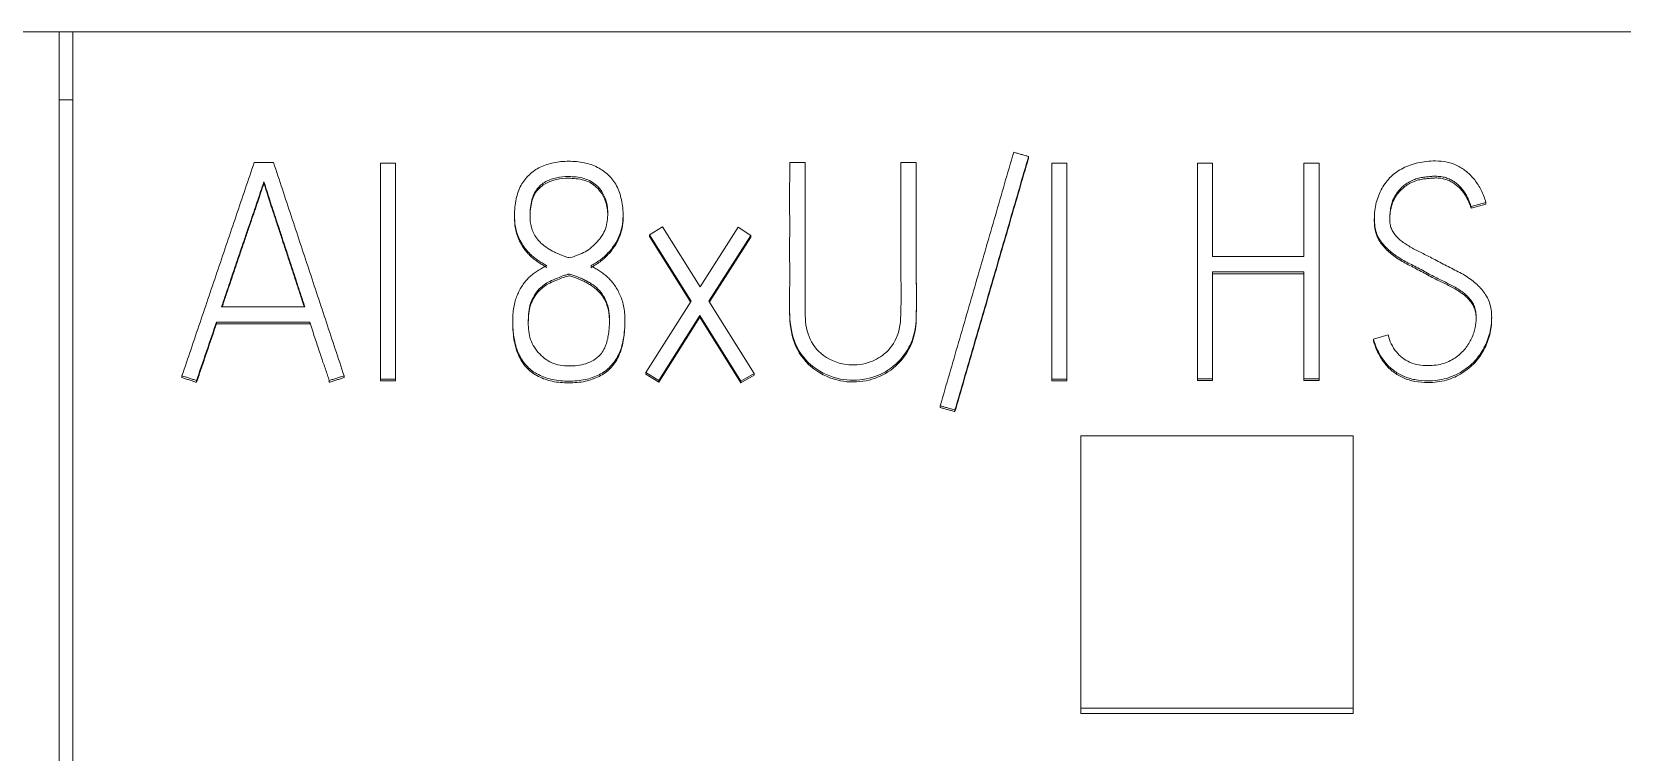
# Model space of a CAD drawing. Header units: millimetres. Extents: x 4137 to 6698, y 1400 to 3585.
# Drawn here: x 5290.15 to 5301.82, y 3082.5 to 3087.78 of the extents above; entities that cross this region are included whole.
import ezdxf

# ---------------------------------------------------------------- set-up
doc = ezdxf.new("R2010")
doc.units = ezdxf.units.MM
doc.layers.add('000-PI-Oprema', color=30, linetype='Continuous', lineweight=5)

msp = doc.modelspace()

# ---------------------------------------------------------------- linework, layer by layer
at = {"layer": '000-PI-Oprema', "color": 0, "linetype": 'ByBlock', "lineweight": 0}
for p, q in [((5290.348, 3087.785), (5285.448, 3087.785)), ((5290.448, 3087.785), (5290.348, 3087.785)), ((5315.248, 3087.785), (5290.448, 3087.785)), ((5290.448, 3077.602), (5290.448, 3087.785)), ((5290.448, 3087.285), (5290.348, 3087.285)), ((5296.527, 3086.826), (5296.527, 3086.814)), ((5297.464, 3086.87), (5297.464, 3086.858)), ((5298.704, 3086.822), (5298.704, 3085.239)), ((5298.815, 3086.822), (5298.704, 3086.822)), ((5298.815, 3086.135), (5298.815, 3086.822)), ((5299.598, 3086.822), (5299.485, 3086.822)), ((5299.485, 3086.822), (5299.485, 3086.135)), ((5299.598, 3085.239), (5299.598, 3086.822)), ((5291.851, 3086.685), (5291.851, 3086.673)), ((5296.527, 3086.592), (5296.527, 3086.571)), ((5300.712, 3086.503), (5300.821, 3086.533)), ((5300.712, 3086.49), (5300.821, 3086.521)), ((5300.712, 3086.503), (5300.712, 3086.49)), ((5300.821, 3086.533), (5300.821, 3086.521)), ((5293.691, 3086.44), (5293.691, 3086.427)), ((5294.488, 3086.427), (5294.488, 3086.44)), ((5294.776, 3086.355), (5294.681, 3086.296)), ((5295.054, 3085.913), (5294.776, 3086.355)), ((5295.333, 3086.351), (5295.054, 3085.913)), ((5295.426, 3086.291), (5295.333, 3086.351)), ((5296.527, 3086.387), (5296.527, 3086.4)), ((5300.002, 3086.413), (5300.002, 3086.401)), ((5294.681, 3086.296), (5294.681, 3086.283)), ((5294.681, 3086.296), (5294.987, 3085.809)), ((5294.681, 3086.283), (5294.983, 3085.803)), ((5295.118, 3085.809), (5295.426, 3086.291)), ((5295.122, 3085.803), (5295.426, 3086.279)), ((5295.426, 3086.291), (5295.426, 3086.279)), ((5295.71, 3086.202), (5295.71, 3086.189)), ((5296.527, 3086.141), (5296.527, 3086.128)), ((5299.485, 3086.135), (5298.815, 3086.135)), ((5298.815, 3085.239), (5298.815, 3086.023)), ((5298.815, 3086.023), (5299.485, 3086.023)), ((5298.815, 3086.01), (5299.485, 3086.01)), ((5299.485, 3086.023), (5299.485, 3085.239)), ((5294.987, 3085.809), (5294.654, 3085.285)), ((5295.449, 3085.279), (5295.118, 3085.809)), ((5295.709, 3085.782), (5295.709, 3085.769)), ((5291.503, 3085.655), (5291.503, 3085.643)), ((5292.189, 3085.655), (5292.189, 3085.643)), ((5293.678, 3085.665), (5293.678, 3085.653)), ((5294.501, 3085.65), (5294.501, 3085.663)), ((5294.75, 3085.226), (5295.051, 3085.704)), ((5294.75, 3085.213), (5295.051, 3085.691)), ((5295.051, 3085.704), (5295.353, 3085.222)), ((5295.051, 3085.704), (5295.051, 3085.691)), ((5295.051, 3085.691), (5295.353, 3085.209)), ((5300.863, 3085.675), (5300.863, 3085.688)), ((5300.104, 3085.561), (5299.996, 3085.53)), ((5299.996, 3085.53), (5299.996, 3085.517)), ((5291.25, 3085.261), (5291.25, 3085.248)), ((5291.357, 3085.226), (5291.357, 3085.213)), ((5292.331, 3085.213), (5292.329, 3085.219)), ((5292.331, 3085.226), (5292.331, 3085.213)), ((5292.44, 3085.261), (5292.44, 3085.248)), ((5292.706, 3085.237), (5292.706, 3085.224)), ((5292.817, 3085.237), (5292.817, 3085.224)), ((5294.654, 3085.285), (5294.654, 3085.273)), ((5294.654, 3085.285), (5294.75, 3085.226)), ((5294.654, 3085.273), (5294.75, 3085.213)), ((5294.75, 3085.226), (5294.75, 3085.213)), ((5295.353, 3085.222), (5295.449, 3085.279)), ((5295.353, 3085.209), (5295.449, 3085.266)), ((5295.353, 3085.222), (5295.353, 3085.209)), ((5295.449, 3085.279), (5295.449, 3085.266)), ((5297.635, 3085.237), (5297.635, 3085.224)), ((5297.745, 3085.237), (5297.745, 3085.224)), ((5298.704, 3085.239), (5298.704, 3085.226)), ((5298.704, 3085.239), (5298.815, 3085.239)), ((5298.704, 3085.226), (5298.815, 3085.226)), ((5298.815, 3085.239), (5298.815, 3085.226)), ((5299.485, 3085.239), (5299.485, 3085.226)), ((5299.485, 3085.239), (5299.598, 3085.239)), ((5299.485, 3085.226), (5299.598, 3085.226)), ((5299.598, 3085.239), (5299.598, 3085.226)), ((5296.816, 3085.041), (5296.816, 3085.028)), ((5296.924, 3085.01), (5296.924, 3084.998)), ((5297.848, 3084.82), (5297.848, 3082.822)), ((5299.848, 3084.82), (5297.848, 3084.82)), ((5299.848, 3082.822), (5299.848, 3084.82)), ((5297.848, 3082.822), (5297.848, 3082.783)), ((5297.848, 3082.822), (5299.848, 3082.822)), ((5297.848, 3082.783), (5299.848, 3082.783)), ((5299.848, 3082.822), (5299.848, 3082.783))]:
    msp.add_line(p, q, dxfattribs=at)
for points, knots in [([(5290.348, 3087.785), (5290.348, 3086.7), (5290.348, 3083.097), (5290.348, 3079.491), (5290.348, 3076.97)], [0, 0, 0, 0, 0.301146, 1, 1, 1, 1]), ([(5293.929, 3086.069), (5293.919, 3086.074), (5293.9, 3086.085), (5293.872, 3086.102), (5293.844, 3086.122), (5293.816, 3086.144), (5293.791, 3086.169), (5293.767, 3086.197), (5293.745, 3086.228), (5293.727, 3086.263), (5293.711, 3086.301), (5293.699, 3086.342), (5293.692, 3086.388), (5293.69, 3086.461), (5293.697, 3086.554), (5293.733, 3086.659), (5293.796, 3086.74), (5293.879, 3086.796), (5293.979, 3086.829), (5294.089, 3086.838), (5294.2, 3086.829), (5294.301, 3086.795), (5294.384, 3086.737), (5294.446, 3086.655), (5294.481, 3086.549), (5294.491, 3086.447), (5294.483, 3086.357), (5294.462, 3086.286), (5294.426, 3086.22), (5294.378, 3086.16), (5294.319, 3086.108), (5294.274, 3086.08), (5294.25, 3086.067)], [0, 0, 0, 0, 0.014556, 0.029567, 0.045073, 0.06094, 0.077119, 0.093748, 0.110887, 0.128668, 0.147296, 0.166948, 0.187898, 0.210413, 0.266348, 0.314631, 0.359149, 0.40325, 0.449199, 0.499993, 0.551851, 0.598383, 0.642757, 0.687636, 0.736493, 0.793087, 0.826472, 0.85944, 0.893283, 0.927929, 0.963171, 1, 1, 1, 1]), ([(5295.711, 3086.826), (5295.711, 3086.756), (5295.71, 3086.6), (5295.711, 3086.36), (5295.71, 3086.122), (5295.712, 3085.905), (5295.705, 3085.699), (5295.735, 3085.486), (5295.878, 3085.31), (5296.072, 3085.225), (5296.269, 3085.226), (5296.445, 3085.295), (5296.568, 3085.42), (5296.639, 3085.582), (5296.641, 3085.772), (5296.64, 3086.003), (5296.64, 3086.274), (5296.64, 3086.538), (5296.64, 3086.724), (5296.64, 3086.811), (5296.64, 3086.826)], [0, 0, 0, 0, 0.056588, 0.12618, 0.193845, 0.248988, 0.301001, 0.361119, 0.417663, 0.475034, 0.525525, 0.571601, 0.623134, 0.662261, 0.7114, 0.774249, 0.84962, 0.929927, 0.98784, 1, 1, 1, 1]), ([(5296.527, 3086.826), (5296.527, 3086.784), (5296.527, 3086.685), (5296.527, 3086.517), (5296.527, 3086.295), (5296.527, 3086.038), (5296.529, 3085.784), (5296.524, 3085.563), (5296.42, 3085.418), (5296.28, 3085.345), (5296.109, 3085.331), (5295.935, 3085.405), (5295.828, 3085.568), (5295.823, 3085.739), (5295.824, 3085.916), (5295.824, 3086.123), (5295.824, 3086.377), (5295.824, 3086.619), (5295.824, 3086.772), (5295.824, 3086.826)], [0, 0, 0, 0, 0.037912, 0.088194, 0.15005, 0.235584, 0.316728, 0.37904, 0.427403, 0.467304, 0.515197, 0.575318, 0.625401, 0.679015, 0.724908, 0.783705, 0.863784, 0.951314, 1, 1, 1, 1]), ([(5300.821, 3086.533), (5300.812, 3086.564), (5300.79, 3086.622), (5300.742, 3086.698), (5300.683, 3086.76), (5300.614, 3086.805), (5300.535, 3086.832), (5300.457, 3086.839), (5300.386, 3086.835), (5300.323, 3086.825), (5300.266, 3086.809), (5300.213, 3086.786), (5300.165, 3086.757), (5300.123, 3086.723), (5300.088, 3086.682), (5300.057, 3086.637), (5300.033, 3086.586), (5300.015, 3086.531), (5300.005, 3086.472), (5300.001, 3086.413), (5300.005, 3086.359), (5300.016, 3086.311), (5300.035, 3086.269), (5300.061, 3086.232), (5300.092, 3086.198), (5300.127, 3086.167), (5300.165, 3086.139), (5300.207, 3086.112), (5300.252, 3086.088), (5300.299, 3086.065), (5300.346, 3086.04), (5300.392, 3086.014), (5300.438, 3085.99), (5300.482, 3085.968), (5300.525, 3085.947), (5300.567, 3085.927), (5300.605, 3085.905), (5300.64, 3085.883), (5300.672, 3085.858), (5300.698, 3085.831), (5300.721, 3085.802), (5300.739, 3085.769), (5300.748, 3085.73), (5300.751, 3085.691), (5300.749, 3085.652), (5300.742, 3085.615), (5300.732, 3085.575), (5300.717, 3085.535), (5300.696, 3085.497), (5300.671, 3085.461), (5300.64, 3085.427), (5300.603, 3085.397), (5300.56, 3085.371), (5300.511, 3085.35), (5300.455, 3085.338), (5300.371, 3085.333), (5300.261, 3085.348), (5300.153, 3085.434), (5300.113, 3085.516), (5300.104, 3085.561)], [0, 0, 0, 0, 0.029502, 0.056552, 0.082213, 0.107035, 0.131706, 0.157625, 0.177725, 0.196768, 0.215008, 0.232485, 0.249262, 0.265692, 0.282067, 0.298646, 0.315747, 0.333416, 0.35172, 0.370963, 0.387214, 0.402039, 0.415923, 0.429557, 0.443355, 0.457518, 0.472137, 0.48722, 0.502837, 0.518847, 0.535063, 0.551489, 0.567151, 0.582304, 0.596956, 0.611001, 0.624363, 0.637091, 0.649186, 0.660727, 0.671894, 0.683121, 0.695107, 0.708316, 0.719066, 0.730707, 0.743348, 0.756492, 0.769735, 0.783289, 0.797204, 0.811603, 0.826753, 0.842746, 0.859925, 0.878764, 0.920226, 0.957605, 1, 1, 1, 1]), ([(5294.089, 3086.128), (5294.094, 3086.127), (5294.113, 3086.128), (5294.148, 3086.148), (5294.216, 3086.167), (5294.292, 3086.233), (5294.362, 3086.321), (5294.38, 3086.442), (5294.367, 3086.574), (5294.278, 3086.692), (5294.163, 3086.72), (5294.077, 3086.724), (5294, 3086.718), (5293.918, 3086.69), (5293.849, 3086.634), (5293.811, 3086.543), (5293.803, 3086.458), (5293.807, 3086.372), (5293.831, 3086.298), (5293.878, 3086.237), (5293.932, 3086.197), (5293.973, 3086.173), (5294.013, 3086.155), (5294.039, 3086.144), (5294.066, 3086.136), (5294.08, 3086.129), (5294.089, 3086.128)], [0, 0, 0, 0, 0.007812, 0.03125, 0.0625, 0.125, 0.1875, 0.25, 0.3125, 0.40625, 0.46875, 0.5, 0.546875, 0.59375, 0.640625, 0.6875, 0.75, 0.78125, 0.828125, 0.875, 0.90625, 0.9375, 0.953125, 0.976562, 0.984375, 1, 1, 1, 1]), ([(5294.375, 3086.439), (5294.375, 3086.474), (5294.364, 3086.564), (5294.278, 3086.679), (5294.163, 3086.707), (5294.077, 3086.712), (5294, 3086.705), (5293.918, 3086.677), (5293.849, 3086.621), (5293.811, 3086.532), (5293.805, 3086.466), (5293.805, 3086.429)], [0, 0, 0, 0, 0.114744, 0.30519, 0.432154, 0.495636, 0.590859, 0.686082, 0.781305, 0.876528, 1, 1, 1, 1]), ([(5299.996, 3085.53), (5300.005, 3085.498), (5300.028, 3085.439), (5300.077, 3085.361), (5300.14, 3085.299), (5300.215, 3085.255), (5300.302, 3085.229), (5300.387, 3085.222), (5300.464, 3085.227), (5300.531, 3085.24), (5300.592, 3085.263), (5300.647, 3085.293), (5300.697, 3085.328), (5300.74, 3085.369), (5300.777, 3085.415), (5300.808, 3085.465), (5300.832, 3085.518), (5300.85, 3085.574), (5300.861, 3085.631), (5300.865, 3085.689), (5300.861, 3085.745), (5300.849, 3085.798), (5300.827, 3085.845), (5300.799, 3085.886), (5300.766, 3085.923), (5300.728, 3085.955), (5300.686, 3085.985), (5300.642, 3086.013), (5300.594, 3086.037), (5300.544, 3086.062), (5300.495, 3086.087), (5300.448, 3086.112), (5300.403, 3086.136), (5300.361, 3086.157), (5300.32, 3086.178), (5300.282, 3086.197), (5300.247, 3086.218), (5300.215, 3086.239), (5300.186, 3086.261), (5300.162, 3086.285), (5300.141, 3086.312), (5300.126, 3086.341), (5300.117, 3086.375), (5300.114, 3086.42), (5300.118, 3086.473), (5300.13, 3086.531), (5300.151, 3086.578), (5300.179, 3086.617), (5300.209, 3086.65), (5300.243, 3086.675), (5300.279, 3086.694), (5300.317, 3086.709), (5300.354, 3086.717), (5300.39, 3086.721), (5300.422, 3086.724), (5300.455, 3086.726), (5300.489, 3086.723), (5300.526, 3086.716), (5300.558, 3086.703), (5300.587, 3086.686), (5300.613, 3086.667), (5300.635, 3086.645), (5300.654, 3086.622), (5300.671, 3086.598), (5300.685, 3086.573), (5300.696, 3086.548), (5300.705, 3086.525), (5300.71, 3086.51), (5300.712, 3086.503)], [0, 0, 0, 0, 0.030216, 0.057834, 0.084112, 0.110126, 0.13699, 0.166062, 0.187444, 0.207786, 0.227532, 0.246694, 0.265147, 0.28321, 0.301078, 0.318906, 0.33698, 0.354995, 0.372624, 0.390132, 0.408102, 0.424528, 0.439934, 0.454952, 0.469937, 0.485134, 0.500714, 0.516729, 0.533253, 0.550073, 0.566929, 0.583824, 0.598837, 0.613277, 0.627146, 0.64033, 0.652736, 0.664395, 0.675364, 0.685785, 0.695827, 0.705789, 0.716159, 0.727332, 0.74751, 0.765141, 0.780786, 0.795151, 0.808601, 0.821478, 0.833928, 0.845962, 0.857807, 0.868933, 0.878649, 0.88698, 0.899043, 0.910208, 0.920757, 0.930874, 0.940594, 0.950061, 0.959303, 0.96829, 0.9771, 0.985473, 0.993098, 1, 1, 1, 1]), ([(5300.115, 3086.405), (5300.116, 3086.425), (5300.118, 3086.463), (5300.13, 3086.518), (5300.151, 3086.565), (5300.179, 3086.604), (5300.209, 3086.637), (5300.243, 3086.662), (5300.279, 3086.682), (5300.317, 3086.696), (5300.354, 3086.704), (5300.39, 3086.708), (5300.422, 3086.711), (5300.455, 3086.713), (5300.489, 3086.711), (5300.526, 3086.703), (5300.558, 3086.69), (5300.587, 3086.673), (5300.613, 3086.654), (5300.635, 3086.632), (5300.654, 3086.609), (5300.671, 3086.585), (5300.685, 3086.56), (5300.696, 3086.535), (5300.705, 3086.512), (5300.71, 3086.497), (5300.712, 3086.49)], [0, 0, 0, 0, 0.065823, 0.131059, 0.188942, 0.242091, 0.291852, 0.339495, 0.385558, 0.430084, 0.473906, 0.515072, 0.551021, 0.581842, 0.626473, 0.667782, 0.706813, 0.744244, 0.780205, 0.815232, 0.849428, 0.882676, 0.915274, 0.946254, 0.974465, 1, 1, 1, 1]), ([(5291.851, 3086.685), (5291.849, 3086.677), (5291.841, 3086.655), (5291.828, 3086.615), (5291.81, 3086.562), (5291.788, 3086.496), (5291.763, 3086.422), (5291.735, 3086.341), (5291.705, 3086.253), (5291.673, 3086.16), (5291.64, 3086.063), (5291.607, 3085.964), (5291.574, 3085.865), (5291.552, 3085.8), (5291.541, 3085.767)], [0, 0, 0, 0, 0.027278, 0.070772, 0.130481, 0.202611, 0.283368, 0.372754, 0.469089, 0.570695, 0.677572, 0.786406, 0.893882, 1, 1, 1, 1]), ([(5291.851, 3086.673), (5291.849, 3086.664), (5291.841, 3086.643), (5291.828, 3086.603), (5291.81, 3086.549), (5291.788, 3086.484), (5291.763, 3086.41), (5291.735, 3086.328), (5291.705, 3086.24), (5291.673, 3086.147), (5291.64, 3086.05), (5291.607, 3085.951), (5291.575, 3085.857), (5291.555, 3085.796), (5291.545, 3085.767)], [0, 0, 0, 0, 0.027661, 0.071766, 0.132313, 0.205456, 0.287346, 0.377986, 0.475674, 0.578706, 0.687084, 0.797446, 0.90643, 1, 1, 1, 1]), ([(5292.151, 3085.767), (5292.141, 3085.8), (5292.119, 3085.865), (5292.087, 3085.964), (5292.055, 3086.063), (5292.023, 3086.16), (5291.992, 3086.253), (5291.963, 3086.341), (5291.936, 3086.422), (5291.912, 3086.496), (5291.891, 3086.562), (5291.874, 3086.615), (5291.861, 3086.655), (5291.854, 3086.677), (5291.851, 3086.685)], [0, 0, 0, 0, 0.106064, 0.213567, 0.322511, 0.429491, 0.5311, 0.627338, 0.716604, 0.797292, 0.869405, 0.929132, 0.972664, 1, 1, 1, 1]), ([(5292.147, 3085.767), (5292.138, 3085.796), (5292.118, 3085.857), (5292.087, 3085.951), (5292.055, 3086.05), (5292.023, 3086.147), (5291.992, 3086.24), (5291.963, 3086.328), (5291.936, 3086.41), (5291.912, 3086.484), (5291.891, 3086.549), (5291.874, 3086.603), (5291.861, 3086.643), (5291.854, 3086.664), (5291.851, 3086.673)], [0, 0, 0, 0, 0.093515, 0.202527, 0.313001, 0.421482, 0.524517, 0.622107, 0.712625, 0.794447, 0.867572, 0.928138, 0.97228, 1, 1, 1, 1]), ([(5293.929, 3086.056), (5293.919, 3086.061), (5293.9, 3086.072), (5293.872, 3086.09), (5293.844, 3086.109), (5293.816, 3086.131), (5293.791, 3086.156), (5293.767, 3086.184), (5293.745, 3086.215), (5293.727, 3086.25), (5293.711, 3086.288), (5293.699, 3086.33), (5293.692, 3086.376), (5293.691, 3086.409), (5293.691, 3086.427), (5293.691, 3086.429)], [0, 0, 0, 0, 0.068397, 0.138937, 0.211797, 0.286356, 0.362379, 0.440519, 0.521055, 0.604608, 0.692141, 0.784485, 0.882929, 0.988726, 1, 1, 1, 1]), ([(5294.488, 3086.429), (5294.488, 3086.425), (5294.488, 3086.397), (5294.483, 3086.344), (5294.462, 3086.273), (5294.426, 3086.208), (5294.378, 3086.148), (5294.319, 3086.095), (5294.274, 3086.067), (5294.25, 3086.054)], [0, 0, 0, 0, 0.025577, 0.182798, 0.338056, 0.497434, 0.660595, 0.826558, 1, 1, 1, 1]), ([(5295.709, 3085.769), (5295.709, 3085.745), (5295.711, 3085.645), (5295.735, 3085.473), (5295.878, 3085.298), (5296.072, 3085.212), (5296.269, 3085.213), (5296.445, 3085.282), (5296.568, 3085.407), (5296.639, 3085.569), (5296.641, 3085.759), (5296.64, 3085.99), (5296.64, 3086.198), (5296.64, 3086.329), (5296.64, 3086.365)], [0, 0, 0, 0, 0.033223, 0.13371, 0.228223, 0.324119, 0.408514, 0.48553, 0.571667, 0.637068, 0.719204, 0.824256, 0.950238, 1, 1, 1, 1]), ([(5300.002, 3086.407), (5300.002, 3086.404), (5300.002, 3086.383), (5300.005, 3086.346), (5300.016, 3086.298), (5300.035, 3086.256), (5300.061, 3086.219), (5300.092, 3086.185), (5300.127, 3086.154), (5300.165, 3086.126), (5300.207, 3086.1), (5300.252, 3086.076), (5300.299, 3086.052), (5300.346, 3086.027), (5300.392, 3086.002), (5300.438, 3085.977), (5300.482, 3085.955), (5300.525, 3085.935), (5300.567, 3085.915), (5300.605, 3085.893), (5300.64, 3085.87), (5300.672, 3085.846), (5300.698, 3085.819), (5300.721, 3085.789), (5300.739, 3085.756), (5300.748, 3085.718), (5300.75, 3085.691), (5300.75, 3085.677)], [0, 0, 0, 0, 0.008262, 0.056111, 0.099761, 0.14064, 0.180782, 0.221408, 0.263107, 0.306149, 0.350557, 0.396538, 0.443676, 0.491422, 0.539784, 0.585899, 0.630514, 0.673652, 0.715005, 0.754346, 0.79182, 0.827432, 0.861414, 0.894293, 0.927346, 0.962637, 1, 1, 1, 1]), ([(5294.25, 3086.067), (5294.26, 3086.062), (5294.28, 3086.051), (5294.31, 3086.033), (5294.34, 3086.013), (5294.369, 3085.99), (5294.396, 3085.963), (5294.421, 3085.933), (5294.444, 3085.898), (5294.463, 3085.86), (5294.48, 3085.819), (5294.492, 3085.773), (5294.5, 3085.722), (5294.503, 3085.639), (5294.495, 3085.534), (5294.461, 3085.416), (5294.399, 3085.325), (5294.312, 3085.263), (5294.206, 3085.228), (5294.089, 3085.218), (5293.972, 3085.228), (5293.866, 3085.264), (5293.78, 3085.325), (5293.718, 3085.416), (5293.684, 3085.535), (5293.676, 3085.641), (5293.679, 3085.724), (5293.686, 3085.774), (5293.698, 3085.82), (5293.714, 3085.861), (5293.732, 3085.898), (5293.754, 3085.933), (5293.778, 3085.963), (5293.805, 3085.991), (5293.834, 3086.014), (5293.865, 3086.035), (5293.896, 3086.053), (5293.918, 3086.064), (5293.929, 3086.069)], [0, 0, 0, 0, 0.013971, 0.028402, 0.043336, 0.058719, 0.0746, 0.091138, 0.108303, 0.126121, 0.144793, 0.164595, 0.185892, 0.208937, 0.268471, 0.31829, 0.36183, 0.40395, 0.448807, 0.499659, 0.550001, 0.594568, 0.636606, 0.68023, 0.730342, 0.790387, 0.813379, 0.834502, 0.85399, 0.872294, 0.889768, 0.906584, 0.922873, 0.938755, 0.95442, 0.969879, 0.985049, 1, 1, 1, 1]), ([(5294.097, 3086.006), (5294.094, 3086.007), (5294.089, 3086.007), (5294.074, 3086.001), (5294.045, 3085.997), (5294.002, 3085.974), (5293.939, 3085.953), (5293.86, 3085.895), (5293.799, 3085.793), (5293.79, 3085.669), (5293.794, 3085.537), (5293.86, 3085.429), (5293.96, 3085.345), (5294.09, 3085.329), (5294.216, 3085.341), (5294.323, 3085.401), (5294.37, 3085.498), (5294.384, 3085.58), (5294.389, 3085.653), (5294.387, 3085.721), (5294.375, 3085.783), (5294.35, 3085.84), (5294.316, 3085.888), (5294.276, 3085.922), (5294.241, 3085.945), (5294.214, 3085.96), (5294.188, 3085.973), (5294.163, 3085.983), (5294.144, 3085.99), (5294.127, 3085.997), (5294.111, 3086.001), (5294.102, 3086.005), (5294.097, 3086.006)], [0, 0, 0, 0, 0.003906, 0.007812, 0.023438, 0.046875, 0.078125, 0.125, 0.1875, 0.25, 0.3125, 0.375, 0.4375, 0.5, 0.5625, 0.625, 0.671875, 0.71875, 0.75, 0.78125, 0.820312, 0.84375, 0.875, 0.90625, 0.921875, 0.9375, 0.953125, 0.964844, 0.976562, 0.984375, 0.992188, 1, 1, 1, 1]), ([(5294.097, 3085.994), (5294.094, 3085.994), (5294.089, 3085.994), (5294.074, 3085.988), (5294.045, 3085.984), (5294.002, 3085.962), (5293.939, 3085.94), (5293.86, 3085.883), (5293.799, 3085.78), (5293.792, 3085.692), (5293.792, 3085.643), (5293.792, 3085.637)], [0, 0, 0, 0, 0.015104, 0.030208, 0.090623, 0.181247, 0.302078, 0.483325, 0.724988, 0.966651, 1, 1, 1, 1]), ([(5294.388, 3085.651), (5294.388, 3085.668), (5294.386, 3085.712), (5294.375, 3085.77), (5294.35, 3085.828), (5294.316, 3085.875), (5294.276, 3085.909), (5294.241, 3085.932), (5294.214, 3085.948), (5294.188, 3085.96), (5294.163, 3085.97), (5294.144, 3085.978), (5294.127, 3085.984), (5294.111, 3085.988), (5294.102, 3085.993), (5294.097, 3085.994)], [0, 0, 0, 0, 0.106174, 0.265786, 0.361553, 0.489242, 0.616932, 0.680776, 0.744621, 0.808466, 0.856349, 0.904233, 0.936155, 0.968078, 1, 1, 1, 1]), ([(5292.331, 3085.226), (5292.327, 3085.239), (5292.318, 3085.266), (5292.304, 3085.308), (5292.289, 3085.35), (5292.274, 3085.393), (5292.259, 3085.438), (5292.243, 3085.487), (5292.225, 3085.54), (5292.207, 3085.596), (5292.195, 3085.635), (5292.189, 3085.655)], [0, 0, 0, 0, 0.091427, 0.189007, 0.292759, 0.387174, 0.491688, 0.606301, 0.72982, 0.861052, 1, 1, 1, 1]), ([(5294.501, 3085.648), (5294.501, 3085.603), (5294.494, 3085.519), (5294.461, 3085.403), (5294.399, 3085.312), (5294.312, 3085.251), (5294.206, 3085.215), (5294.089, 3085.206), (5293.972, 3085.215), (5293.866, 3085.251), (5293.78, 3085.312), (5293.718, 3085.403), (5293.684, 3085.52), (5293.678, 3085.605), (5293.678, 3085.651)], [0, 0, 0, 0, 0.098032, 0.184613, 0.260281, 0.333482, 0.411438, 0.499815, 0.587305, 0.664757, 0.737815, 0.813629, 0.90072, 1, 1, 1, 1]), ([(5299.996, 3085.517), (5300.005, 3085.486), (5300.028, 3085.426), (5300.077, 3085.348), (5300.14, 3085.287), (5300.215, 3085.242), (5300.302, 3085.216), (5300.387, 3085.209), (5300.464, 3085.214), (5300.531, 3085.227), (5300.592, 3085.25), (5300.647, 3085.28), (5300.697, 3085.316), (5300.74, 3085.356), (5300.777, 3085.402), (5300.808, 3085.452), (5300.832, 3085.506), (5300.85, 3085.561), (5300.861, 3085.618), (5300.863, 3085.657), (5300.863, 3085.677), (5300.863, 3085.677)], [0, 0, 0, 0, 0.077352, 0.148056, 0.215328, 0.281923, 0.350695, 0.425118, 0.479856, 0.531932, 0.582482, 0.631538, 0.678776, 0.725017, 0.770759, 0.816399, 0.862669, 0.908787, 0.953917, 0.998739, 1, 1, 1, 1])]:
    msp.add_open_spline(points, degree=3, knots=knots, dxfattribs=at)
for points in [[(5291.25, 3085.261), (5291.78, 3086.826)], [(5291.78, 3086.826), (5291.922, 3086.826)], [(5291.922, 3086.826), (5292.44, 3085.261)], [(5292.706, 3086.82), (5292.817, 3086.82)], [(5292.706, 3085.237), (5292.706, 3086.82)], [(5292.817, 3086.82), (5292.817, 3085.237)], [(5295.824, 3086.826), (5295.711, 3086.826)], [(5296.64, 3086.826), (5296.527, 3086.826)], [(5297.355, 3086.901), (5296.816, 3085.041)], [(5296.924, 3085.01), (5297.464, 3086.87)], [(5296.924, 3084.998), (5297.464, 3086.858)], [(5297.464, 3086.87), (5297.355, 3086.901)], [(5297.635, 3085.237), (5297.635, 3086.82)], [(5297.635, 3086.82), (5297.745, 3086.82)], [(5297.745, 3086.82), (5297.745, 3085.237)], [(5291.541, 3085.767), (5292.151, 3085.767)], [(5291.503, 3085.655), (5291.357, 3085.226)], [(5291.503, 3085.643), (5291.357, 3085.213)], [(5292.189, 3085.655), (5291.503, 3085.655)], [(5292.189, 3085.643), (5291.503, 3085.643)], [(5291.357, 3085.226), (5291.25, 3085.261)], [(5291.357, 3085.213), (5291.25, 3085.248)], [(5292.44, 3085.261), (5292.331, 3085.226)], [(5292.44, 3085.248), (5292.331, 3085.213)], [(5292.817, 3085.237), (5292.706, 3085.237)], [(5292.817, 3085.224), (5292.706, 3085.224)], [(5297.745, 3085.237), (5297.635, 3085.237)], [(5297.745, 3085.224), (5297.635, 3085.224)], [(5296.816, 3085.041), (5296.924, 3085.01)], [(5296.816, 3085.028), (5296.924, 3084.998)]]:
    msp.add_open_spline(points, degree=1, dxfattribs=at)

doc.saveas('drawing.dxf')
